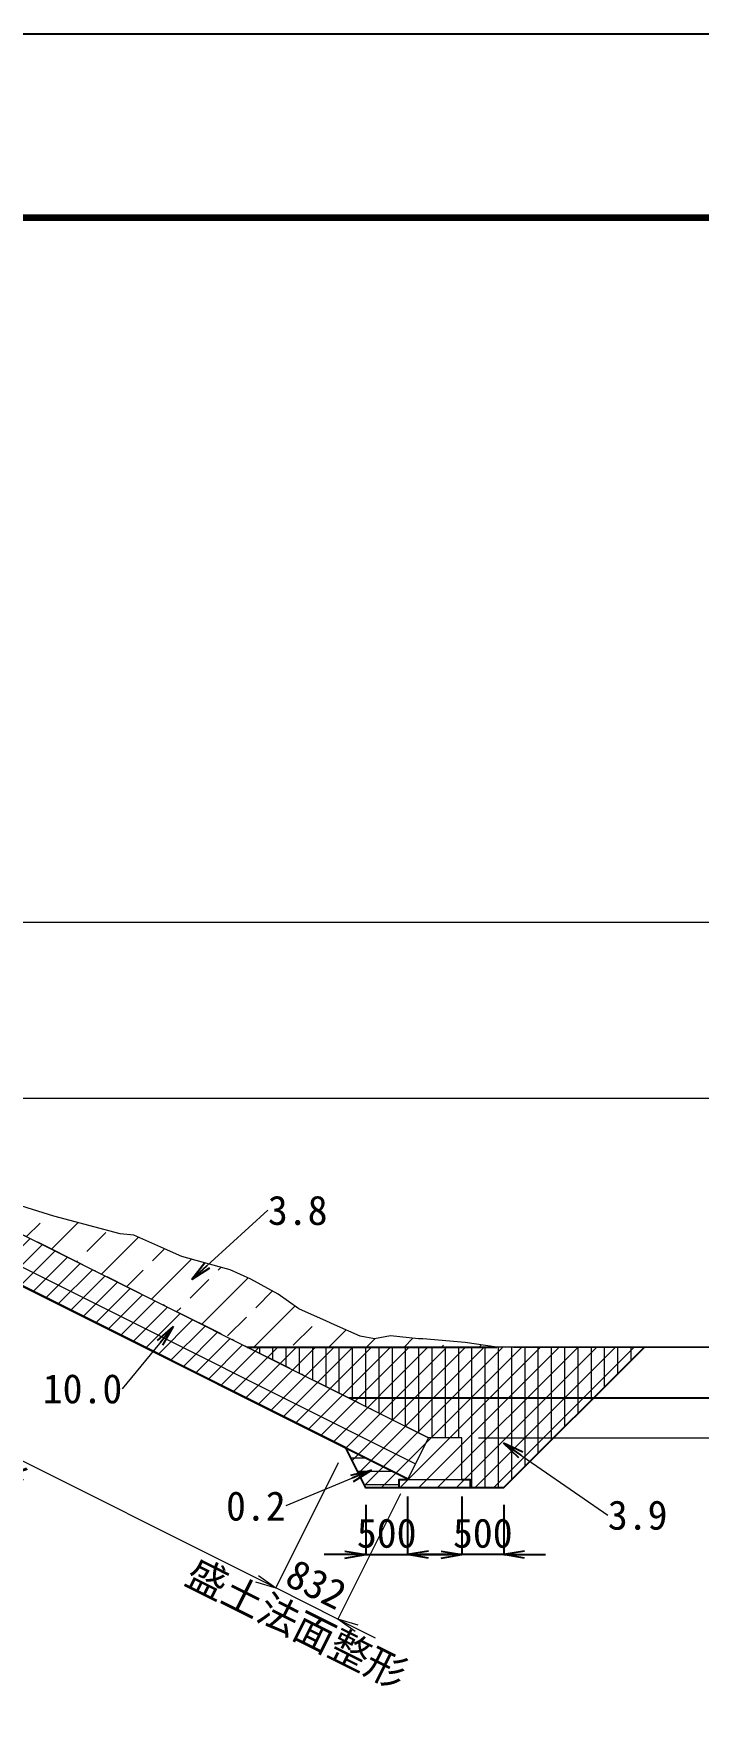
# Model space of a CAD drawing. Header units: millimetres. Extents: x -23295 to 84900, y -241468 to 58400.
# Drawn here: x 58911 to 66861, y 38169 to 58400 of the extents above; entities that cross this region are included whole.
import ezdxf
from ezdxf.enums import TextEntityAlignment as Align

# ---------------------------------------------------------------- set-up
doc = ezdxf.new("R2010")
doc.units = ezdxf.units.MM
doc.header["$LTSCALE"] = 100
doc.header["$PDSIZE"] = 300
doc.linetypes.add('SXF_一点短鎖線', pattern=[9.25, 6, -1.5, 0.25, -1.5])
doc.layers.get('Defpoints').update_dxf_attribs({"color": 191})
for name, color, linetype, lineweight in [('D-BGD', 7, 'Continuous', 13), ('D-BYP-STR6', 2, 'SXF_一点短鎖線', 13), ('D-STR-DIM', 7, 'Continuous', 13), ('D-STR-HTXT', 7, 'Continuous', 13), ('D-STR-STR8', 3, 'Continuous', 25), ('D-STR-STRA', 6, 'Continuous', 25), ('D-STR-STRC', 7, 'Continuous', 13), ('D-TTL', 2, 'Continuous', 140), ('切土法面整形', 4, 'Continuous', 13), ('埋A', 6, 'Continuous', 13), ('埋C', 6, 'Continuous', 13), ('床堀', 3, 'Continuous', 13), ('掘削', 4, 'Continuous', 13), ('盛土法面整形', 1, 'Continuous', 13)]:
    doc.layers.add(name, color=color, linetype=linetype, lineweight=lineweight)
doc.styles.add('MS ゴシック', font='MS Gothic.ttf')
doc.styles.add('ＭＳ ゴシック', font='MS Gothic.ttf')
doc.dimstyles.new('DIM-100-F', dxfattribs={"dimscale": 100, "dimtxt": 3.5, "dimasz": 2.5, "dimexe": 0, "dimexo": 2, "dimgap": 0.8, "dimtad": 1, "dimdec": 0, "dimzin": 0, "dimdsep": 46, "dimtxsty": 'MS ゴシック', "dimblk": 'OPEN', "dimcen": 0.1, "dimclrd": 256, "dimclre": 256, "dimclrt": 256, "dimaunit": 1, "dimadec": 4, "dimazin": 0, "dimtfac": 1, "dimtdec": 0, "dimtmove": 2, "dimatfit": 3, "dimldrblk": 'OPEN', "dimfxl": 1, "dimtolj": 1, "dimtzin": 0, "dimlwd": -1, "dimlwe": -1, "dimarcsym": 0})

# ---------------------------------------------------------------- blocks, each defined once
blk = doc.blocks.new('_Open')
at = {"color": 0, "linetype": 'ByBlock', "lineweight": -2}
for p, q in [((-1, 0.167), (0, 0)), ((-1, -0.167), (0, 0)), ((0, 0), (-1, 0))]:
    blk.add_line(p, q, dxfattribs=at)
blk = doc.blocks.new('*D138')
at = {"layer": 'D-STR-DIM', "transparency": 16777216}
for p, q in [((64651, 42700), (72265, 42700)), ((72265, 42450), (72265, 41866)), ((64234, 41616), (72265, 41616))]:
    blk.add_line(p, q, dxfattribs=at)
at = {"layer": 'Defpoints', "color": 0, "transparency": 16777216}
for p in [(64451, 42700), (64034, 41616), (72265, 41616)]:
    blk.add_point(p, dxfattribs=at)
at = {"layer": 'D-STR-DIM', "transparency": 16777216, "xscale": 250, "yscale": 250, "zscale": 250}
for p, rotation in [((72265, 42700), 90), ((72265, 41616), 270)]:
    blk.add_blockref('_Open', p, dxfattribs=dict(at, rotation=rotation))
at = {"layer": 'D-STR-DIM', "transparency": 16777216, "insert": (72010, 42158), "char_height": 350, "attachment_point": 5, "rotation": 90, "style": 'MS ゴシック'}
blk.add_mtext('\\A1;1084', dxfattribs=at)
blk = doc.blocks.new('*D145')
at = {"layer": 'Defpoints', "color": 0, "transparency": 16777216}
for p in [(62644, 41496), (63388, 41124), (61806, 39821)]:
    blk.add_point(p, dxfattribs=at)
at = {"layer": '盛土法面整形', "transparency": 16777216}
for p, q in [((62554, 41317), (61806, 39821)), ((63298, 40945), (62550, 39449)), ((61583, 39933), (61359, 40045)), ((62550, 39449), (61806, 39821)), ((62774, 39338), (62997, 39226))]:
    blk.add_line(p, q, dxfattribs=at)
at = {"layer": '盛土法面整形', "transparency": 16777216, "xscale": 250, "yscale": 250, "zscale": 250}
for p, rotation in [((61806, 39821), 333.4349488229184), ((62550, 39449), 153.4349488229184)]:
    blk.add_blockref('_Open', p, dxfattribs=dict(at, rotation=rotation))
at = {"layer": '盛土法面整形', "transparency": 16777216, "char_height": 350, "attachment_point": 5, "rotation": 333.4349, "style": 'MS ゴシック'}
for s, insert in [('\\A1;盛土法面整形}', (62049, 39378)), ('\\A1;{\\C1;832', (62292, 39863))]:
    blk.add_mtext(s, dxfattribs=dict(at, insert=insert))
blk = doc.blocks.new('*D146')
at = {"layer": 'Defpoints', "color": 0, "transparency": 16777216}
for p in [(54281, 45677), (53444, 44003), (62644, 41496)]:
    blk.add_point(p, dxfattribs=at)
at = {"layer": '切土法面整形', "transparency": 16777216}
for p, q in [((54192, 45498), (53444, 44003)), ((61583, 39933), (53668, 43891)), ((62554, 41317), (61806, 39821))]:
    blk.add_line(p, q, dxfattribs=at)
at = {"layer": '切土法面整形', "transparency": 16777216, "xscale": 250, "yscale": 250, "zscale": 250}
for p, rotation in [((53444, 44003), 153.434948822922), ((61806, 39821), 333.434948822922)]:
    blk.add_blockref('_Open', p, dxfattribs=dict(at, rotation=rotation))
at = {"layer": '切土法面整形', "transparency": 16777216, "char_height": 350, "attachment_point": 5, "rotation": 333.4349, "style": 'MS ゴシック'}
for s, insert in [('\\A1;切土法面整形', (57497, 41656)), ('\\A1;9349', (57739, 42140))]:
    blk.add_mtext(s, dxfattribs=dict(at, insert=insert))
blk = doc.blocks.new('*D43')
at = {"layer": 'Defpoints', "transparency": 16777216}
for p, q in [((64034, 40916), (64034, 40219)), ((64534, 40816), (64534, 40219)), ((63784, 40219), (63534, 40219)), ((64534, 40219), (64034, 40219)), ((64784, 40219), (65034, 40219))]:
    blk.add_line(p, q, dxfattribs=at)
at = {"layer": 'Defpoints', "color": 0, "transparency": 16777216}
for p in [(64034, 41116), (64534, 41016), (64034, 40219)]:
    blk.add_point(p, dxfattribs=at)
at = {"layer": 'Defpoints', "transparency": 16777216, "xscale": 250, "yscale": 250, "zscale": 250}
blk.add_blockref('_Open', (64034, 40219), dxfattribs=at)
at = {"layer": 'Defpoints', "transparency": 16777216, "xscale": 250, "yscale": 250, "zscale": 250, "rotation": 180}
blk.add_blockref('_Open', (64534, 40219), dxfattribs=at)
at = {"layer": 'Defpoints', "transparency": 16777216, "insert": (64284, 40474), "char_height": 350, "attachment_point": 5, "style": 'MS ゴシック'}
blk.add_mtext('\\A1;500', dxfattribs=at)
blk = doc.blocks.new('*D44')
at = {"layer": 'Defpoints', "transparency": 16777216}
for p, q in [((63384, 40916), (63384, 40219)), ((62884, 40816), (62884, 40219)), ((62634, 40219), (62384, 40219)), ((62884, 40219), (63384, 40219)), ((63634, 40219), (63884, 40219))]:
    blk.add_line(p, q, dxfattribs=at)
at = {"layer": 'Defpoints', "color": 0, "transparency": 16777216}
for p in [(63384, 41116), (62884, 41016), (63384, 40219)]:
    blk.add_point(p, dxfattribs=at)
at = {"layer": 'Defpoints', "transparency": 16777216, "xscale": 250, "yscale": 250, "zscale": 250}
blk.add_blockref('_Open', (62884, 40219), dxfattribs=at)
at = {"layer": 'Defpoints', "transparency": 16777216, "xscale": 250, "yscale": 250, "zscale": 250, "rotation": 180}
blk.add_blockref('_Open', (63384, 40219), dxfattribs=at)
at = {"layer": 'Defpoints', "transparency": 16777216, "insert": (63134, 40474), "char_height": 350, "attachment_point": 5, "style": 'MS ゴシック'}
blk.add_mtext('\\A1;500', dxfattribs=at)

msp = doc.modelspace()

# ---------------------------------------------------------------- hatches: boundary and pattern name
at = {"layer": '埋A'}
h = msp.add_hatch(dxfattribs=at)
h.set_pattern_fill('ANSI31', color=256, scale=50, angle=45)
h.set_pattern_definition([(90, (-164286.73, 131177.19), (-158.75, 0), [])])
h.paths.add_polyline_path([(64533.6, 41016.1), (64133.6, 41016.1), (64133.6, 41116.1), (64033.6, 41116.1), (64033.6, 41616.1), (63633.6, 41616.1), (61465.9, 42700), (64450.7, 42700), (64720, 42700), (65012.1, 42700), (65296.7, 42700), (65375.5, 42700), (65378.3, 42700), (65520.3, 42700), (65873.5, 42700), (66110.7, 42700), (66217.5, 42700)])
at = {"layer": '埋C'}
h = msp.add_hatch(dxfattribs=at)
h.set_pattern_fill('ANSI31', color=256, scale=50, angle=135)
h.set_pattern_definition([(180, (-2323.7, 15816.13), (-1e-14, -158.75), [])])
h.paths.add_polyline_path([(62643.6, 41496.2), (62883.6, 41016.1), (63283.6, 41016.1), (63283.6, 41116.1), (63383.6, 41116.1), (63387.6, 41124.2)])
at = {"layer": '床堀'}
h = msp.add_hatch(dxfattribs=at)
h.set_pattern_fill('ANSI31', color=256, scale=50)
h.set_pattern_definition([(45, (-164286.73, 137177.19), (-112.2532, 112.2532), [])])
h.paths.add_polyline_path([(66217.5, 42700), (66110.7, 42700), (65873.5, 42700), (65520.3, 42700), (65378.3, 42700), (65296.7, 42700), (65012.1, 42700), (64720, 42700), (64450.7, 42700), (61465.9, 42700), (54527.3, 46169.3), (54281.3, 45677.3), (62643.6, 41496.2), (62883.6, 41016.1), (64533.6, 41016.1)])
at = {"layer": '掘削'}
h = msp.add_hatch(dxfattribs=at)
h.set_pattern_fill('ANSI33', color=256, scale=100)
h.set_pattern_definition([(45, (-164286.73, 131177.2), (-449.0128, 449.0128), []), (45, (-163837.7, 131177.2), (-449.0128, 449.0128), [317.5, -158.75])])
edge = h.paths.add_edge_path()
edge.add_line((52649.1, 47481), (54527.3, 46169.3))
edge.add_line((54527.3, 46169.3), (61465.9, 42700))
edge.add_line((61465.9, 42700), (64450.7, 42700))
edge.add_line((64450.7, 42700), (64074.8, 42755.9))
edge.add_line((64074.8, 42755.9), (63566.6, 42800))
edge.add_line((63566.6, 42800), (63513.6, 42800))
edge.add_line((63513.6, 42800), (63181, 42833.1))
edge.add_line((63181, 42833.1), (62989.9, 42800))
edge.add_line((62989.9, 42800), (62814.8, 42830.4))
edge.add_line((62814.8, 42830.4), (62510.3, 42966.3))
edge.add_line((62510.3, 42966.3), (62413.2, 43009.7))
edge.add_line((62413.2, 43009.7), (62082.4, 43157.3))
edge.add_line((62082.4, 43157.3), (61836.4, 43334.3))
edge.add_line((61836.4, 43334.3), (61507, 43514.2))
edge.add_line((61507, 43514.2), (61259.7, 43624.6))
edge.add_line((61259.7, 43624.6), (60925.4, 43715.9))
edge.add_line((60925.4, 43715.9), (60683, 43782.1))
edge.add_line((60683, 43782.1), (60617.6, 43811.3))
edge.add_line((60617.6, 43811.3), (60503.7, 43862.2))
edge.add_line((60503.7, 43862.2), (60251.3, 43974.8))
edge.add_line((60251.3, 43974.8), (60106.3, 44039.6))
edge.add_line((60106.3, 44039.6), (59946, 44055.6))
edge.add_line((59946, 44055.6), (59152.7, 44265.3))
edge.add_line((59152.7, 44265.3), (58497.1, 44468.5))
edge.add_line((58497.1, 44468.5), (58420.3, 44500))
edge.add_line((58420.3, 44500), (58376.1, 44512.1))
edge.add_line((58376.1, 44512.1), (58054.1, 44655.8))
edge.add_line((58054.1, 44655.8), (57799.4, 44769.5))
edge.add_line((57799.4, 44769.5), (57493.8, 44906))
edge.add_line((57493.8, 44906), (57222.7, 45027))
edge.add_line((57222.7, 45027), (56955.4, 45100))
edge.add_line((56955.4, 45100), (56646, 45184.5))
edge.add_line((56646, 45184.5), (56589.2, 45219.7))
edge.add_line((56589.2, 45219.7), (56490.4, 45280.9))
edge.add_line((56490.4, 45280.9), (56069.3, 45584))
edge.add_line((56069.3, 45584), (55856.8, 45700))
edge.add_line((55856.8, 45700), (55492.5, 45998.4))
edge.add_line((55492.5, 45998.4), (55490.6, 46000))
edge.add_line((55490.6, 46000), (55487.1, 46001.9))
edge.add_line((55487.1, 46001.9), (55124.4, 46163.8))
edge.add_line((55124.4, 46163.8), (54915.8, 46256.9))
edge.add_line((54915.8, 46256.9), (54483.8, 46524.7))
edge.add_line((54483.8, 46524.7), (54339.1, 46614.4))
edge.add_line((54339.1, 46614.4), (54143.5, 46735.7))
edge.add_line((54143.5, 46735.7), (53762.4, 46971.9))
edge.add_line((53762.4, 46971.9), (53480.5, 47146.6))
edge.add_line((53480.5, 47146.6), (53293.3, 47281.3))
edge.add_line((53293.3, 47281.3), (53185.7, 47300))
edge.add_line((53185.7, 47300), (52787.1, 47438.2))
edge.add_line((52787.1, 47438.2), (52649.1, 47481))

# ---------------------------------------------------------------- linework, layer by layer
at = {"layer": 'D-BGD', "linetype": 'Continuous', "lineweight": 13}
msp.add_lwpolyline([(67026.9, 42700), (66477, 42700), (66450.2, 42700), (66110.7, 42700), (65873.5, 42700), (65520.3, 42700), (65378.3, 42700), (65296.7, 42700), (65012.1, 42700), (64720, 42700), (64450.7, 42700), (64074.8, 42755.9), (63566.6, 42800), (63513.6, 42800), (63181, 42833.1), (62989.9, 42800), (62814.8, 42830.4), (62510.3, 42966.3), (62413.2, 43009.7), (62082.4, 43157.3), (61836.4, 43334.3), (61507, 43514.2), (61259.7, 43624.6), (60925.4, 43715.9), (60683, 43782.1), (60617.6, 43811.3), (60503.7, 43862.2), (60251.3, 43974.8), (60106.3, 44039.6), (59946, 44055.6), (59152.7, 44265.3), (58497.1, 44468.5)], dxfattribs=at)
at = {"layer": 'D-BYP-STR6', "linetype": 'SXF_一点短鎖線'}
msp.add_lwpolyline([(63633.6, 41616.1), (52511.1, 47177.3), (45511.1, 47177.3), (19540.8, 40158.3)], dxfattribs=at)
at = {"layer": 'D-STR-HTXT', "linetype": 'Continuous'}
msp.add_line((74273.2, 47777.1), (52224.8, 47777.3), dxfattribs=at)
at = {"layer": 'D-STR-HTXT'}
msp.add_line((54281.3, 45677.3), (74273.2, 45677.1), dxfattribs=at)
at = {"layer": 'D-STR-STR8'}
msp.add_line((64533.6, 41016.1), (66217.5, 42700), dxfattribs=at)
for points in [[(62643.6, 41496.2), (54281.3, 45677.3), (54527.3, 46169.3), (52649.1, 47481)], [(64533.6, 41016.1), (62883.6, 41016.1), (62643.6, 41496.2)]]:
    msp.add_lwpolyline(points, dxfattribs=at)
at = {"layer": 'D-STR-STRA', "linetype": 'Continuous'}
msp.add_line((61465.9, 42700), (64450.7, 42700), dxfattribs=at)
at = {"layer": 'D-STR-STRC', "ltscale": 1500}
msp.add_line((54527.3, 46169.3), (63633.6, 41616.1), dxfattribs=at)
at = {"layer": 'D-STR-STRC', "ltscale": 0.2}
msp.add_lwpolyline([(54527.3, 46169.3), (54370.8, 45856.2), (63477.1, 41303.1)], dxfattribs=at)
at = {"layer": 'D-STR-STRC', "linetype": 'Continuous', "lineweight": 25}
for points in [[(54370.8, 45856.2), (54281.3, 45677.3), (63387.6, 41124.2)], [(64033.6, 41116.1), (64133.6, 41116.1), (64133.6, 41016.1), (64033.6, 41016.1), (63383.6, 41016.1), (63283.6, 41016.1), (63283.6, 41116.1), (63383.6, 41116.1)]]:
    msp.add_lwpolyline(points, dxfattribs=at)
at = {"layer": 'D-STR-STRC', "ltscale": 0.2}
msp.add_lwpolyline([(64033.6, 41116.1), (64033.6, 41616.1), (63633.6, 41616.1), (63383.6, 41116.1)], close=True, dxfattribs=at)
at = {"layer": 'D-TTL'}
msp.add_lwpolyline([(2850, 56200), (2850, 1200), (82850, 1200), (82850, 56200)], close=True, dxfattribs=at)
at = {"layer": 'Defpoints', "linetype": 'Continuous'}
msp.add_line((74286.4, 42090.9), (62683.8, 42091), dxfattribs=at)
at = {"layer": 'Defpoints', "color": 1}
msp.add_lwpolyline([(84900, -1000), (800, -1000), (800, 58400), (84900, 58400)], close=True, dxfattribs=at)

# ---------------------------------------------------------------- texts
at = {"layer": '埋A', "style": 'ＭＳ ゴシック'}
msp.add_text('3.9', height=350, dxfattribs=at).set_placement((65780.1, 40692.6), align=Align.MIDDLE_LEFT)
at = {"layer": '埋C', "style": 'ＭＳ ゴシック'}
msp.add_text('0.2', height=350, dxfattribs=at).set_placement((61925.9, 40801.3), align=Align.MIDDLE_RIGHT)
at = {"layer": '床堀', "style": 'ＭＳ ゴシック'}
msp.add_text('10.0', height=350, dxfattribs=at).set_placement((59970.2, 42203.2), align=Align.MIDDLE_RIGHT)
at = {"layer": '掘削', "style": 'ＭＳ ゴシック'}
msp.add_text('3.8', height=350, dxfattribs=at).set_placement((61711.8, 44336.3), align=Align.MIDDLE_LEFT)

# ---------------------------------------------------------------- dimensions: what is measured, and where the dimension line sits
at = {"layer": 'D-STR-DIM'}
dim = msp.add_linear_dim(base=(72265, 41616.1), p1=(64450.7, 42700), p2=(64033.6, 41616.1), angle=90, dimstyle='DIM-100-F', dxfattribs=at)
dim.commit()
dim.dimension.update_dxf_attribs({"geometry": '*D138', "text_midpoint": (72010, 42158.1)})
at = {"layer": 'Defpoints'}
dim = msp.add_linear_dim(base=(63383.6, 40219.1), p1=(62883.6, 41016.1), p2=(63383.6, 41116.1), angle=180, dimstyle='DIM-100-F', override={"dimtix": 1}, dxfattribs=at)
dim.commit()
dim.dimension.update_dxf_attribs({"geometry": '*D44', "text_midpoint": (63133.6, 40474.1)})
dim = msp.add_linear_dim(base=(64033.6, 40219.1), p1=(64533.6, 41016.1), p2=(64033.6, 41116.1), dimstyle='DIM-100-F', override={"dimtix": 1}, dxfattribs=at)
dim.commit()
dim.dimension.update_dxf_attribs({"geometry": '*D43', "text_midpoint": (64283.6, 40474.1)})
at = {"layer": '切土法面整形'}
dim = msp.add_linear_dim(base=(53443.9, 44002.5), p1=(62643.6, 41496.2), p2=(54281.3, 45677.3), angle=333.43495, text='<>\\X切土法面整形', dimstyle='DIM-100-F', dxfattribs=at)
dim.commit()
dim.dimension.update_dxf_attribs({"geometry": '*D146', "text_midpoint": (57625, 41911.9)})
at = {"layer": '盛土法面整形'}
dim = msp.add_aligned_dim(p1=(63387.6, 41124.2), p2=(62643.6, 41496.2), distance=1872.5, text='{\\C1;<>\\X盛土法面整形}', dimstyle='DIM-100-F', override={"dimtix": 1}, dxfattribs=at)
dim.commit()
dim.dimension.update_dxf_attribs({"geometry": '*D145', "text_midpoint": (62178.2, 39635.4)})

# ---------------------------------------------------------------- leaders
at = {"layer": '埋A'}
msp.add_leader([(64533.6, 41552.2), (65780.1, 40692.6)], dimstyle='DIM-100-F', override={"dimgap": 0.8, "dimtad": 0, "dimarcsym": 2}, dxfattribs=at)
at = {"layer": '埋C'}
msp.add_leader([(62950.6, 41228.1), (61925.9, 40801.3)], dimstyle='DIM-100-F', override={"dimgap": 0.8, "dimtad": 0, "dimarcsym": 2}, dxfattribs=at)
at = {"layer": '床堀'}
msp.add_leader([(60582.1, 42944.6), (59970.2, 42203.2)], dimstyle='DIM-100-F', override={"dimgap": 0.8, "dimtad": 0, "dimarcsym": 2}, dxfattribs=at)
at = {"layer": '掘削'}
msp.add_leader([(60800.6, 43507.8), (61711.8, 44336.3)], dimstyle='DIM-100-F', override={"dimgap": 0.8, "dimtad": 0, "dimarcsym": 2}, dxfattribs=at)

doc.saveas('drawing.dxf')
